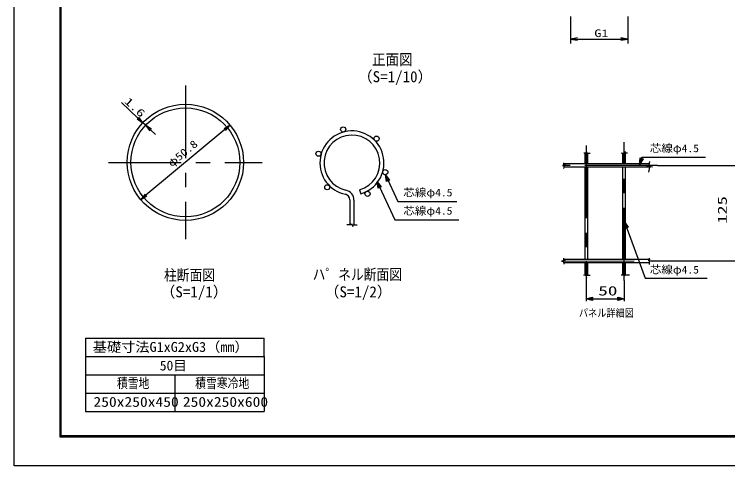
# Model space of a CAD drawing. Units: millimetres, scale not verified, with parts at other scales. Extents: x -2970 to 2970, y -2100 to 2100.
# Drawn here: x -2970 to 148, y -2100 to -127 of the extents above; entities that cross this region are included whole.
import ezdxf
from ezdxf.enums import TextEntityAlignment as Align

# ---------------------------------------------------------------- set-up
doc = ezdxf.new("R2010")
doc.units = ezdxf.units.MM
doc.header["$LTSCALE"] = 10
doc.linetypes.add('USER1', pattern=[50.8, 31.75, -6.35, 6.35, -6.35])
doc.linetypes.add('USER3', pattern=[1.01, 0.5, -0.25, 0.01, -0.25])
for name, color, linetype, lineweight in [('0-0_0', 7, 'Continuous', 25), ('0-1_1', 7, 'Continuous', 25), ('0-2_CENTLN-L', 4, 'USER1', 25), ('0-3_EXTCNT-L', 1, 'Continuous', 25)]:
    doc.layers.add(name, color=color, linetype=linetype, lineweight=lineweight)
doc.styles.add('ＭＳ ゴシック', font='')
doc.styles.get('ＭＳ ゴシック').set_extended_font_data('MS Gothic')

# ---------------------------------------------------------------- blocks, each defined once
blk = doc.blocks.new('DARROWS')
at = {"layer": '0-0_0', "color": 2}
blk.add_line((0, 0), (-9.991, 0), dxfattribs=at)
blk.add_lwpolyline([(-10, -1.667), (0, 0), (-10, 1.667)], dxfattribs=at)

msp = doc.modelspace()

# ---------------------------------------------------------------- linework, layer by layer
at = {"layer": '0-0_0', "color": 2}
for p, q in [((-2429.68, -580.65), (-2501.57, -513.55)), ((-2433.09, -584.3), (-2407.75, -601.12)), ((-2407.75, -601.12), (-2429.66, -580.67)), ((-2407.75, -601.12), (-2426.27, -576.99)), ((-2421.4, -615.74), (-2421.3, -615.74)), ((-2396.05, -612.03), (-2407.75, -601.12)), ((-2396.05, -612.03), (-2377.53, -636.16)), ((-2396.05, -612.03), (-2374.14, -632.49)), ((-2370.71, -628.85), (-2396.05, -612.03)), ((-2026.46, -612.4), (-2052.75, -627.68)), ((-2409.7, -626.66), (-2409.6, -626.66)), ((-2049.56, -631.53), (-2394.57, -917.32)), ((-2374.12, -632.5), (-2352.19, -652.97)), ((-2417.67, -936.46), (-2394.59, -917.34))]:
    msp.add_line(p, q, dxfattribs=at)
at = {"layer": '0-0_0', "color": 1}
for p, q in [((-2658.58, -1542.7), (-2658.58, -1863.27)), ((-2658.58, -1542.7), (-1877.48, -1542.7)), ((-1877.48, -1622.84), (-1877.48, -1542.7)), ((-2658.58, -1622.84), (-1877.48, -1622.84)), ((-1877.48, -1622.84), (-1877.48, -1863.27)), ((-2658.58, -1702.98), (-1877.48, -1702.98)), ((-2268.03, -1702.98), (-2268.03, -1863.27)), ((-2658.58, -1783.13), (-1877.48, -1783.13)), ((-2658.58, -1863.27), (-1877.48, -1863.27))]:
    msp.add_line(p, q, dxfattribs=at)
at = {"layer": '0-0_0', "color": 3}
msp.add_lwpolyline([(-2970, 2100), (2970, 2100), (2970, -2100), (-2970, -2100)], close=True, dxfattribs=at)
at = {"layer": '0-0_0'}
for points in [[(-2770, 1975), (2770, 1975), (2770, -1975), (-2770, -1975)], [(-2768.75, 1973.75), (2768.75, 1973.75), (2768.75, -1973.75), (-2768.75, -1973.75)], [(-2767.5, 1972.5), (2767.5, 1972.5), (2767.5, -1972.5), (-2767.5, -1972.5)], [(-2766.25, 1971.25), (2766.25, 1971.25), (2766.25, -1971.25), (-2766.25, -1971.25)], [(-2765, 1970), (2765, 1970), (2765, -1970), (-2765, -1970)]]:
    msp.add_lwpolyline(points, close=True, dxfattribs=at)
at = {"layer": '0-0_0', "color": 2}
for points in [[(-2046.37, -635.38), (-2026.46, -612.4), (-2049.54, -631.52)], [(-2397.76, -913.47), (-2417.67, -936.46), (-2391.38, -921.17)]]:
    msp.add_lwpolyline(points, dxfattribs=at)
at = {"layer": '0-1_1', "color": 4}
for p, q in [((-480.91, -733.45), (-473.99, -733.45)), ((-473.99, -733.45), (-471.52, -738.88)), ((-471.52, -738.88), (-469.54, -728.01)), ((-469.54, -728.01), (-467.07, -733.94)), ((-467.07, -733.94), (-453.24, -733.94)), ((-304.03, -738.88), (-301.06, -727.52)), ((-301.06, -727.52), (-299.58, -733.45)), ((-299.58, -733.45), (-289.7, -733.45)), ((-237.64, -783.07), (-227.18, -751.68)), ((-237.64, -783.07), (-235.42, -754.29)), ((-222.14, -758.72), (-237.64, -783.07)), ((-235.42, -754.29), (-222.14, -758.72)), ((-233.21, -769.78), (-232.1, -755.4)), ((-225.46, -757.61), (-233.21, -769.78)), ((-227.18, -751.68), (50.07, -751.68)), ((-194.81, -770.97), (-196.58, -786.89)), ((-562.92, -783.84), (-573.79, -787.8)), ((-573.79, -787.8), (-567.37, -790.27)), ((-567.37, -790.27), (-569.84, -801.13)), ((-196.58, -786.89), (-207.2, -788.66)), ((-139.18, -788.36), (422.9, -788.36)), ((-1348.44, -829.29), (-1294.14, -946.12)), ((-1348.44, -829.29), (-1330.29, -851.74)), ((-1342.98, -857.64), (-1348.44, -829.29)), ((-1384.85, -859.37), (-1307.51, -1025.55)), ((-1330.29, -851.74), (-1342.98, -857.64)), ((-1342.54, -841.99), (-1333.46, -853.21)), ((-1339.81, -856.16), (-1342.54, -841.99)), ((-1366.69, -881.8), (-1379.38, -887.71)), ((-1294.14, -946.12), (-1036.63, -946.12)), ((-1307.51, -1025.55), (-1026.77, -1025.55)), ((-1516.84, -1045.64), (-1498.2, -1046.29)), ((-1496.56, -1042.04), (-1490.68, -1054.46)), ((-1490.68, -1054.46), (-1489.37, -1047.92)), ((-1489.37, -1047.92), (-1471.06, -1047.27)), ((-303.9, -1034.16), (-212.52, -1280.25)), ((-299.03, -1047.28), (-290.87, -1059.19)), ((-297.43, -1061.63), (-299.03, -1047.28)), ((-562.51, -1201.88), (-578.71, -1205.69)), ((-570.14, -1192.83), (-570.14, -1200.45)), ((-570.14, -1200.45), (-562.51, -1201.88)), ((-194.68, -1200.93), (-200.4, -1201.88)), ((-200.4, -1201.88), (-182.29, -1206.17)), ((-182.29, -1206.17), (-196.11, -1207.6)), ((-196.11, -1207.6), (-195.63, -1220.46)), ((-195.63, -1193.3), (-194.68, -1200.93)), ((-122, -1205.03), (418.93, -1205.03)), ((-482.94, -1265.25), (-475.32, -1266.68)), ((-475.32, -1266.68), (-473.89, -1260.96)), ((-473.89, -1260.96), (-470.08, -1277.16)), ((-307.6, -1259.06), (-302.84, -1270.49)), ((-302.84, -1270.49), (-301.88, -1265.25)), ((-301.88, -1265.25), (-281.87, -1265.73)), ((-212.52, -1280.25), (57.03, -1280.25)), ((-471.19, -1311.5), (-471.19, -1380.54)), ((-304.53, -1310.18), (-304.53, -1380.54)), ((-471.19, -1370.54), (-443.19, -1363.54)), ((-471.19, -1370.54), (-304.53, -1370.54)), ((-443.19, -1377.54), (-471.19, -1370.54)), ((-457.19, -1370.54), (-443.19, -1367.04)), ((-443.19, -1374.04), (-457.19, -1370.54)), ((-443.19, -1363.54), (-443.19, -1377.54)), ((-332.53, -1367.04), (-318.53, -1370.54)), ((-304.53, -1370.54), (-332.53, -1377.54)), ((-318.53, -1370.54), (-332.53, -1374.04))]:
    msp.add_line(p, q, dxfattribs=at)
at = {"layer": '0-1_1'}
for p, q in [((-477.19, -734.27), (-477.19, -780.86)), ((-465.19, -734.27), (-465.19, -780.86)), ((-310.53, -780.86), (-310.53, -734.27)), ((-298.53, -780.86), (-298.53, -734.27)), ((-465.19, -780.86), (-569.64, -780.86)), ((-465.19, -795.86), (-569.64, -795.86)), ((-477.19, -795.86), (-477.19, -1197.53)), ((-298.53, -780.86), (-465.19, -780.86)), ((-465.19, -795.86), (-465.19, -1197.53)), ((-298.53, -795.86), (-465.19, -795.86)), ((-310.53, -1197.53), (-310.53, -795.86)), ((-195.42, -780.86), (-298.53, -780.86)), ((-298.53, -1197.53), (-298.53, -795.86)), ((-195.42, -795.86), (-298.53, -795.86)), ((-159.18, -788.36), (-139.18, -788.36)), ((-1461.08, -894.33), (-1456.15, -911.64)), ((-1503.5, -938.45), (-1503.5, -1046.28)), ((-1485.5, -940.07), (-1485.5, -1046.28)), ((-569.64, -1197.53), (-465.19, -1197.53)), ((-569.64, -1212.53), (-465.19, -1212.53)), ((-477.19, -1212.53), (-477.19, -1266.44)), ((-465.19, -1197.53), (-298.53, -1197.53)), ((-465.19, -1212.53), (-298.53, -1212.53)), ((-465.19, -1212.53), (-465.19, -1266.44)), ((-310.53, -1266.44), (-310.53, -1212.53)), ((-298.53, -1197.53), (-195.42, -1197.53)), ((-298.53, -1212.53), (-195.42, -1212.53)), ((-298.53, -1266.44), (-298.53, -1212.53)), ((-142, -1205.03), (-122, -1205.03)), ((-471.19, -1291.5), (-471.19, -1311.5)), ((-304.53, -1290.18), (-304.53, -1310.18))]:
    msp.add_line(p, q, dxfattribs=at)
at = {"layer": '0-1_1', "color": 4, "linetype": 'USER3'}
msp.add_line((-1498.2, -1046.29), (-1496.56, -1042.04), dxfattribs=at)
at = {"layer": '0-1_1', "color": 4}
for points in [[(-317.86, -733.45), (-307.48, -733.94), (-304.03, -738.88)], [(-569.84, -776.93), (-569.84, -784.83), (-562.92, -783.84)], [(-207.2, -788.66), (-180.65, -793.97), (-194.81, -795.74), (-198.35, -816.98)], [(-1379.38, -887.71), (-1384.85, -859.37), (-1366.69, -881.8)], [(-1376.21, -886.23), (-1378.94, -872.06), (-1369.86, -883.28)], [(-578.71, -1205.69), (-569.66, -1207.6), (-569.18, -1219.03)], [(-470.08, -1277.16), (-469.6, -1266.68), (-453.88, -1266.68)], [(-318.08, -1265.25), (-309.03, -1265.73), (-307.6, -1259.06)], [(-332.53, -1377.54), (-332.53, -1363.54), (-304.53, -1370.54)]]:
    msp.add_lwpolyline(points, dxfattribs=at)
msp.add_lwpolyline([(-300.71, -1062.85), (-303.9, -1034.16), (-287.59, -1057.97)], close=True, dxfattribs=at)
at = {"layer": '0-1_1'}
for centre, radius in [((-2222.07, -774.43), 254), ((-2222.07, -774.43), 238), ((-1532.55, -630.61), 11.25), ((-1386.75, -670.85), 11.25), ((-1640.3, -736.75), 11.25), ((-1348.7, -817.24), 11.25), ((-1602.25, -883.14), 11.25), ((-1426.23, -911.96), 11.25)]:
    msp.add_circle(centre, radius, dxfattribs=at)
for centre, radius, start, end in [((-1494.5, -776.99), 140, 285.89587, 258.10889), ((-1494.5, -776.99), 122, 285.8959, 257.55158), ((-1530.5, -940.07), 45, 0, 77.55122), ((-1528.5, -938.45), 25, 0, 78.10838)]:
    msp.add_arc(centre, radius, start, end, dxfattribs=at)
at = {"layer": '0-2_CENTLN-L'}
for p, q in [((-2222.07, -438.43), (-2222.07, -1110.43)), ((-471.19, -700.85), (-471.19, -1291.5)), ((-304.53, -1290.18), (-304.53, -686.31)), ((-2557.91, -774.43), (-1886.07, -774.43)), ((-159.18, -788.36), (-573.79, -787.8)), ((-578.71, -1205.69), (-142, -1205.03))]:
    msp.add_line(p, q, dxfattribs=at)
at = {"layer": '0-3_EXTCNT-L'}
for p, q in [((-539.17, -136.79), (-539.17, -255.58)), ((-289.17, -136.79), (-289.17, -255.58))]:
    msp.add_line(p, q, dxfattribs=at)
at = {"layer": '0-3_EXTCNT-L', "color": 2}
msp.add_line((-509.17, -235.58), (-319.17, -235.58), dxfattribs=at)

# ---------------------------------------------------------------- block references
at = {"layer": '0-3_EXTCNT-L', "xscale": 3, "yscale": 3, "rotation": 180}
msp.add_blockref('DARROWS', (-539.17, -235.58), dxfattribs=at)
at = {"layer": '0-3_EXTCNT-L', "xscale": 3, "yscale": 3}
msp.add_blockref('DARROWS', (-289.17, -235.58), dxfattribs=at)

# ---------------------------------------------------------------- texts
at = {"layer": '0-0_0', "color": 3, "style": 'ＭＳ ゴシック', "width": 1.2}
msp.add_text('φ50.8', height=33.67, rotation=39.637, dxfattribs=at).set_placement((-2275.59, -804.45), align=Align.BOTTOM_LEFT)
at = {"layer": '0-0_0', "color": 4, "style": 'ＭＳ ゴシック', "width": 1.1}
for p in [(-192.9, -739.95), (-1270.04, -933.18), (-1270.04, -1013.14), (-192.9, -1270.34)]:
    msp.add_text('芯線φ4.5', height=33.65, dxfattribs=at).set_placement(p, align=Align.BOTTOM_LEFT)
at = {"layer": '0-0_0', "color": 3, "style": 'ＭＳ ゴシック'}
for s, width, p in [('基礎寸法G1xG2xG3（mm）', 1.05, (-2627.1, -1615.48)), ('積雪地', 0.8, (-2521.32, -1773.71)), ('積雪寒冷地', 0.8, (-2179.37, -1773.71)), ('250x250x450', 1.15, (-2623.99, -1855.63)), ('250x250x600', 1.15, (-2233.44, -1855.63))]:
    msp.add_text(s, height=43.3, dxfattribs=dict(at, width=width)).set_placement(p, align=Align.BOTTOM_LEFT)
msp.add_text('50目', height=43.3, dxfattribs=at).set_placement((-2334.03, -1696.82), align=Align.BOTTOM_LEFT)
at = {"layer": '0-1_1', "style": 'ＭＳ ゴシック'}
for s, height, width, p in [('正面図', 48.09, 0.9, (-1406.61, -363.61)), ('柱断面図', 48.09, 0.85, (-2315.68, -1305.43)), ('ハ゜ネル断面図', 48.09, 0.85, (-1666.1, -1302.71)), ('パネル詳細図', 33.67, 0.85, (-502.82, -1459.69))]:
    msp.add_text(s, height=height, dxfattribs=dict(at, width=width)).set_placement(p, align=Align.BOTTOM_LEFT)
for s, height, p in [('（S=1/10）', 48.09, (-1469.61, -438.5)), ('（S=1/1）', 48.11, (-2331.82, -1378.64)), ('（S=1/2）', 48.11, (-1614.8, -1378.64))]:
    msp.add_text(s, height=height, dxfattribs=at).set_placement(p, align=Align.BOTTOM_LEFT)
at = {"layer": '0-1_1', "color": 4, "style": 'ＭＳ ゴシック', "width": 1.5}
msp.add_text('125', height=39.58, rotation=90, dxfattribs=at).set_placement((155.53, -1043.1), align=Align.BOTTOM_LEFT)
msp.add_text('50', height=41.05, dxfattribs=at).set_placement((-418.26, -1368.43), align=Align.BOTTOM_LEFT)
at = {"layer": '0-3_EXTCNT-L', "color": 3, "style": 'ＭＳ ゴシック', "width": 1.35}
msp.add_text('G1', height=33.65, dxfattribs=at).set_placement((-435.17, -237.06), align=Align.BOTTOM_LEFT)
at = {"layer": '0-3_EXTCNT-L', "color": 3, "style": 'ＭＳ ゴシック', "width": 1.5}
msp.add_text('1.6', height=33.67, rotation=316.974, dxfattribs=at).set_placement((-2498.92, -518.04), align=Align.BOTTOM_LEFT)

doc.saveas('drawing.dxf')
